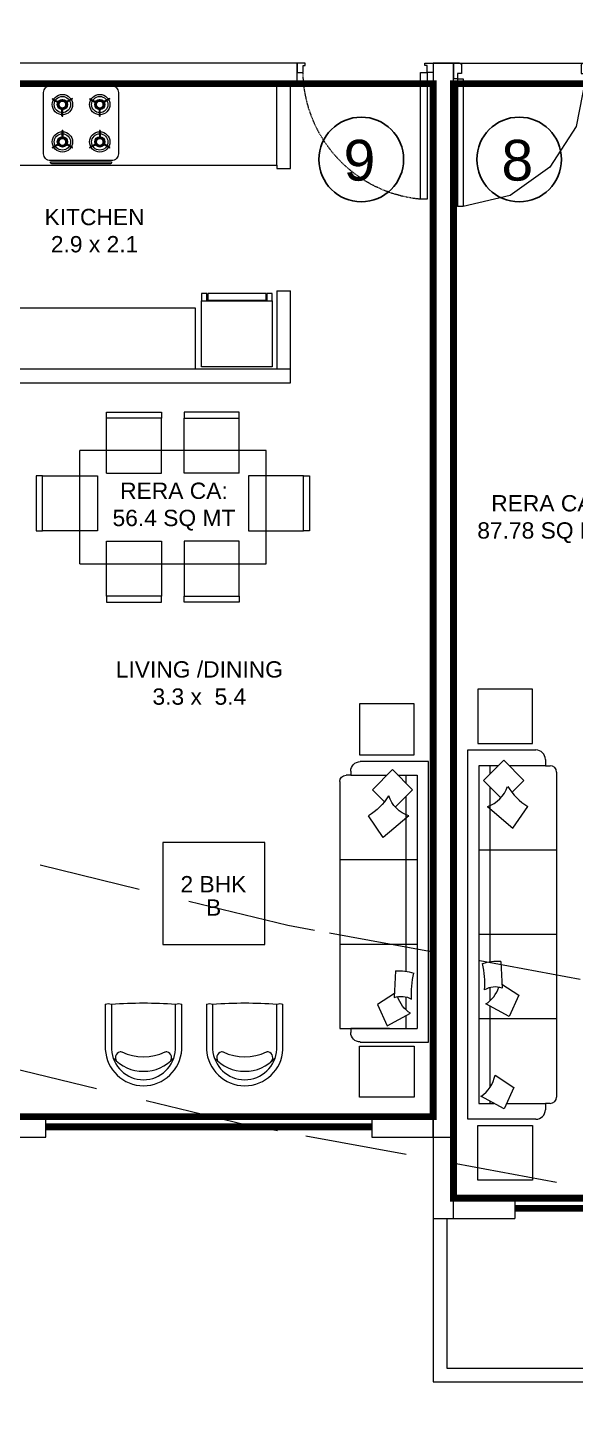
# Model space of a CAD drawing. Header units: inches. Extents: x 27644242 to 29761523, y -859349 to 216979.
# Drawn here: x 29105029 to 29109059, y -724403 to -714280 of the extents above; entities that cross this region are included whole.
import ezdxf

# ---------------------------------------------------------------- set-up
doc = ezdxf.new("R2010")
doc.units = ezdxf.units.IN
doc.header["$MEASUREMENT"] = 0
doc.set_wipeout_variables(frame=1)
doc.linetypes.add('01-Xref Col Podium Lvl-1$0$HIDDEN', pattern=[0.375, 0.25, -0.125])
doc.linetypes.add('DASHED', pattern=[0.75, 0.5, -0.25])
doc.layers.get('Defpoints').update_dxf_attribs({"color": 8})
for name, color, linetype, lineweight in [('DOOR', 4, 'Continuous', 0), ('DOORS', 1, 'Continuous', 9), ('ELEVATION', 40, 'Continuous', 13), ('FURN', 250, 'Continuous', 0), ('RVA Site Boundary', 17, 'Continuous', 15), ('WALL', 7, 'Continuous', 20), ('WINDOW', 162, 'Continuous', 13)]:
    doc.layers.add(name, color=color, linetype=linetype, lineweight=lineweight)
doc.layers.add('text', color=7, linetype='Continuous')
doc.styles.add('AMITS', font='arial.ttf')

# ---------------------------------------------------------------- blocks, each defined once
blk = doc.blocks.new('A$C6E20521E-flatten-1')
at = {"layer": 'DOORS', "color": 251}
for p, q in [((30, 115), (30, 1054)), ((70, 1054), (30, 1054)), ((70, 115), (70, 1054)), ((30, 115), (0, 115)), ((0, 0), (0, 115)), ((30, 75), (30, 115)), ((30, 115), (70, 115)), ((970, 75), (970, 115)), ((970, 115), (1000, 115)), ((1000, 0), (1000, 115)), ((0, 0), (1000, 0)), ((60, 75), (30, 75)), ((60, 15), (60, 75)), ((940, 15), (940, 75)), ((940, 75), (970, 75)), ((45, 0), (0, 0)), ((955, 0), (1000, 0))]:
    blk.add_line(p, q, dxfattribs=at)
for points in [[(970, 115), (902, 465), (709, 765), (417, 972), (70, 1054)], [(45, 0), (52, 2), (58, 7), (60, 15)], [(940, 15), (944, 4), (955, 0)]]:
    blk.add_lwpolyline(points, dxfattribs=at)
blk = doc.blocks.new('sofa-12')
at = {"color": 0, "linetype": 'ByBlock'}
for p, q in [((0.175, 0.7), (2.742, 0.7)), ((0.792, 0.7), (0.792, 0.087)), ((1.458, 0.7), (1.458, 0.087)), ((2.125, 0.7), (2.125, 0.087)), ((0.075, 0.612), (0.125, 0.612)), ((0.125, 0.612), (0.125, 0.65)), ((0.125, 0.612), (0.125, 0.327)), ((2.792, 0.65), (2.792, 0.612)), ((2.792, 0.612), (2.842, 0.612)), ((2.792, 0.306), (2.792, 0.612)), ((0, 0), (0, 0.537)), ((0.241, 0.442), (0.081, 0.283)), ((0.335, 0.347), (0.241, 0.442)), ((0.618, 0.356), (0.447, 0.473)), ((2.917, 0.537), (2.917, 0)), ((0.447, 0.154), (0.618, 0.356)), ((1.849, 0.268), (1.937, 0.402)), ((1.937, 0.402), (2.105, 0.325)), ((2.568, 0.214), (2.667, 0.364)), ((2.667, 0.364), (2.834, 0.286)), ((0.081, 0.283), (0.241, 0.124)), ((0.125, 0.24), (0.125, 0.087)), ((0.241, 0.124), (0.378, 0.261)), ((1.671, 0.261), (1.882, 0.27)), ((2.105, 0.325), (2.006, 0.141)), ((2.834, 0.286), (2.736, 0.102)), ((0.19, 0.175), (0.125, 0.175)), ((1.674, 0.175), (0.291, 0.175)), ((1.98, 0.175), (1.877, 0.175)), ((2.665, 0.175), (2.024, 0.175)), ((2.792, 0.175), (2.775, 0.175)), ((2.792, 0.087), (2.792, 0.206)), ((2.917, 0), (0, 0)), ((0.125, 0.087), (2.792, 0.087))]:
    blk.add_line(p, q, dxfattribs=at)
for centre, radius, start, end in [((0.175, 0.65), 0.05, 90, 180), ((2.742, 0.65), 0.05, 0, 90), ((0.075, 0.537), 0.075, 90, 180), ((2.842, 0.537), 0.075, 0, 90), ((0.025, 0.736), 0.497, 301.9301, 328.0699), ((0.211, 0.077), 0.248, 18.0785, 71.9215), ((2.044, 0.231), 0.374, 175.4155, 198.0697), ((2.038, 0.215), 0.166, 160.8325, 209.9235), ((1.796, 0.008), 0.249, 32.3301, 71.5057), ((1.845, -0.512), 0.646, 85.599, 104.0402), ((2.526, -0.031), 0.249, 32.3301, 80.157)]:
    blk.add_arc(centre, radius, start, end, dxfattribs=at)
blk = doc.blocks.new('RFRHHHJJJ')
at = {"layer": 'Defpoints', "ltscale": 500}
blk.add_lwpolyline([(-11600, 6601, 50, 50, 0), (-7600, 6601, 50, 50, 0), (-7600, 4351, 50, 50, 0), (-7450, 4351, 50, 50, 0), (-7450, 4451, 50, 50, 0), (-5650, 4451, 50, 50, 0), (-5650, 5201, 50, 50, 0), (-4200, 5201, 50, 50, 0), (-4200, 6601, 50, 50, 0), (-300, 6601, 50, 50, 0), (-300, 3601, 50, 50, 0), (-800, 3601, 50, 50, 0), (-800, 2001, 50, 50, 0), (300, 2001, 50, 50, 0), (300, -1599, 50, 50, 0), (-4300, -1599, 50, 50, 0), (-4300, -1599, 50, 50, 0), (-8000, -1599, 50, 50, 0), (-8000, -1599, 50, 50, 0), (-11600, -1599, 50, 50, 0), (-11600, 6601, 50, 50, 0)], format="xyseb", dxfattribs=at)
at = {"layer": 'FURN', "ltscale": 500, "elevation": 0}
for points in [[(-11420, 2147), (-11420, 1747), (-11020, 1747), (-11020, 2147)], [(-11420, -1465), (-11420, -1065), (-11020, -1065), (-11020, -1465)]]:
    blk.add_lwpolyline(points, close=True, dxfattribs=at)
at = {"layer": 'WALL'}
for p, q in [((-11750, 6751), (-11750, -1749)), ((-11600, -1749), (-11600, 6751)), ((-11600, -1599), (-11150, -1599)), ((-11750, -1749), (-11150, -1749))]:
    blk.add_line(p, q, dxfattribs=at)
at = {"layer": 'WALL', "ltscale": 500}
for p, q in [((-11750, 6751), (-11600, 6751)), ((-11150, -1599), (-11150, -1749))]:
    blk.add_line(p, q, dxfattribs=at)
at = {"layer": 'WINDOW', "ltscale": 500, "const_width": 50}
blk.add_lwpolyline([(-11150, -1674), (-8250, -1674)], dxfattribs=at)
at = {"layer": 'FURN', "ltscale": 1000, "xscale": 931.2742623500526, "yscale": 931.2742623500526, "zscale": 931.2742623500526, "rotation": 270}
blk.add_blockref('sofa-12', (-11494, 1699), dxfattribs=at)
at = {"layer": 'WALL', "ltscale": 500, "xscale": -1, "rotation": 180}
blk.add_blockref('A$C6E20521E-flatten-1', (-11600, 6751), dxfattribs=at)
at = {"layer": 'text', "ltscale": 100, "insert": (-10069, 3221), "char_height": 120, "width": 1715.23, "attachment_point": 9, "style": 'AMITS'}
blk.add_mtext('\\pxqc;RERA CA: \\P87.78 SQ MT', dxfattribs=at)
blk = doc.blocks.new('DOOR_750')
at = {"layer": 'DOOR'}
for points in [[(-70, 50), (-32.5, 50), (-32.5, 750), (-70, 750)], [(-750, 50), (-717.5, 50), (-717.5, 12.5), (-705, 12.5), (-705, 0), (-750, 0)], [(0, 50), (-32.5, 50), (-32.5, 12.5), (-45, 12.5), (-45, 0), (0, 0)]]:
    blk.add_lwpolyline(points, close=True, dxfattribs=at)
at = {"layer": 'DOOR', "linetype": 'DASHED', "ltscale": 10}
blk.add_arc((-2.4, 38), 715.2, 95.4221, 179.04025, dxfattribs=at)
blk = doc.blocks.new('FRDG')
at = {"layer": 'FURN', "color": 8, "lineweight": 0, "extrusion": (3.3432e-08, -6.87431e-09, 1), "elevation": 0}
for points in [[(9345.998, -728.492), (9346.508, -728.492), (9346.508, -727.946), (9345.998, -727.946)], [(9346.508, -727.946), (9346.566, -727.946), (9346.566, -727.986), (9346.508, -727.986)], [(9346.514, -727.992), (9346.566, -727.992), (9346.566, -728.444), (9346.514, -728.444)], [(9346.508, -728.452), (9346.566, -728.452), (9346.566, -728.492), (9346.508, -728.492)]]:
    blk.add_lwpolyline(points, close=True, dxfattribs=at)
blk = doc.blocks.new('hob')
at = {"layer": 'FURN', "extrusion": (2e-16, 7.34249e-08, 1)}
for p, q in [((-747640, 890447), (-747613, 890399)), ((-747636, 890449), (-747608, 890402)), ((-747280, 890449), (-747308, 890402)), ((-747276, 890447), (-747303, 890399)), ((-747640, 890302), (-747613, 890350)), ((-747636, 890300), (-747608, 890347)), ((-747510, 890377), (-747566, 890377)), ((-747510, 890372), (-747566, 890372)), ((-747405, 890377), (-747350, 890377)), ((-747405, 890372), (-747350, 890372)), ((-747280, 890300), (-747308, 890347)), ((-747276, 890302), (-747303, 890350)), ((-747640, 890172), (-747613, 890124)), ((-747636, 890174), (-747608, 890127)), ((-747280, 890174), (-747308, 890127)), ((-747276, 890172), (-747303, 890124)), ((-747640, 890027), (-747613, 890075)), ((-747636, 890025), (-747608, 890072)), ((-747510, 890102), (-747566, 890102)), ((-747510, 890097), (-747566, 890097)), ((-747405, 890102), (-747350, 890102)), ((-747405, 890097), (-747350, 890097)), ((-747280, 890025), (-747308, 890072)), ((-747276, 890027), (-747303, 890075))]:
    blk.add_line(p, q, dxfattribs=at)
at = {"layer": 'FURN', "extrusion": (2e-16, 7.34249e-08, 1), "elevation": 0}
for points in [[(-747233, 889962), (-747683, 889962, -0.414214), (-747733, 890012), (-747733, 890462, -0.414214), (-747683, 890512), (-747233, 890512, -0.414214), (-747183, 890462), (-747183, 890012, -0.414214)], [(-747173, 890462, -0.414214), (-747158, 890447), (-747158, 890027, -0.414214), (-747173, 890012), (-747173, 890027)]]:
    blk.add_lwpolyline(points, format="xyb", close=True, dxfattribs=at)
at = {"layer": 'FURN', "extrusion": (2e-16, 7.34249e-08, 1), "const_width": 20, "elevation": 0}
for points in [[(-747625, 890375, 1), (-747565, 890375, 1)], [(-747290, 890375, 1), (-747350, 890375, 1)], [(-747625, 890100, -1), (-747565, 890100, -1)], [(-747290, 890100, 1), (-747350, 890100, 1)]]:
    blk.add_lwpolyline(points, format="xyb", close=True, dxfattribs=at)
at = {"layer": 'FURN', "extrusion": (2e-16, 7.34249e-08, 1)}
for centre, radius in [((-747595, 890375, 0), 75), ((-747320, 890375, 0), 75), ((-747595, 890375, 0), 60), ((-747595, 890375, 0), 37.5), ((-747320, 890375, 0), 60), ((-747320, 890375, 0), 37.5), ((-747595, 890100, 0), 75), ((-747595, 890100, 0), 60), ((-747320, 890100, 0), 75), ((-747320, 890100, 0), 60), ((-747595, 890100, 0), 37.5), ((-747320, 890100, 0), 37.5)]:
    blk.add_circle(centre, radius, dxfattribs=at)
for centre, start, end in [((-747595, 890375, 0), 118.3146, 121.6854), ((-747320, 890375, 0), 58.3146, 61.6854), ((-747320, 890375, 0), 58.3146, 61.6854), ((-747595, 890375, 0), 358.3146, 1.6854), ((-747320, 890375, 0), 178.3146, 181.6854), ((-747595, 890375, 0), 238.3146, 241.6854), ((-747320, 890375, 0), 298.3146, 301.6854), ((-747595, 890100, 0), 118.3146, 121.6854), ((-747320, 890100, 0), 58.3146, 61.6854), ((-747320, 890100, 0), 58.3146, 61.6854), ((-747595, 890100, 0), 358.3146, 1.6854), ((-747320, 890100, 0), 178.3146, 181.6854), ((-747595, 890100, 0), 238.3146, 241.6854), ((-747320, 890100, 0), 298.3146, 301.6854)]:
    blk.add_arc(centre, 85, start, end, dxfattribs=at)
blk = doc.blocks.new('DINING TBALE')
at = {"layer": 'FURN'}
for p, q in [((552, 1665, 0), (552, 1710, 0)), ((552, 1710, 0), (957, 1710, 0)), ((552, 1665, 0), (552, 1710, 0)), ((957, 1665, 0), (552, 1665, 0)), ((552, 1665, 0), (552, 1260, 0)), ((957, 1665, 0), (552, 1665, 0)), ((957, 1710, 0), (957, 1665, 0)), ((957, 1260, 0), (957, 1665, 0)), ((1123, 1710, 0), (1123, 1665, 0)), ((1528, 1710, 0), (1123, 1710, 0)), ((1123, 1260, 0), (1123, 1665, 0)), ((1123, 1665, 0), (1528, 1665, 0)), ((1123, 1665, 0), (1528, 1665, 0)), ((1528, 1665, 0), (1528, 1710, 0)), ((1528, 1665, 0), (1528, 1710, 0)), ((1528, 1665, 0), (1528, 1260, 0)), ((1726, 1426, 0), (354, 1426, 0)), ((354, 1426, 0), (354, 594, 0)), ((1726, 1426, 0), (1726, 594, 0)), ((552, 1260, 0), (957, 1260, 0)), ((1528, 1260, 0), (1123, 1260, 0)), ((35, 1184, 0), (80, 1184, 0)), ((35, 779, 0), (35, 1184, 0)), ((485, 1184, 0), (80, 1184, 0)), ((80, 1184, 0), (80, 779, 0)), ((80, 1184, 0), (80, 779, 0)), ((485, 779, 0), (485, 1184, 0)), ((1595, 1184, 0), (2000, 1184, 0)), ((1595, 779, 0), (1595, 1184, 0)), ((2045, 1184, 0), (2000, 1184, 0)), ((2000, 1184, 0), (2000, 779, 0)), ((2000, 1184, 0), (2000, 779, 0)), ((2045, 779, 0), (2045, 1184, 0)), ((80, 779, 0), (35, 779, 0)), ((80, 779, 0), (35, 779, 0)), ((80, 779, 0), (485, 779, 0)), ((552, 761, 0), (957, 761, 0)), ((552, 761, 0), (552, 356, 0)), ((957, 761, 0), (957, 356, 0)), ((1123, 761, 0), (1123, 356, 0)), ((1528, 761, 0), (1123, 761, 0)), ((1528, 761, 0), (1528, 356, 0)), ((2000, 779, 0), (1595, 779, 0)), ((2000, 779, 0), (2045, 779, 0)), ((2000, 779, 0), (2045, 779, 0)), ((354, 594, 0), (1726, 594, 0)), ((552, 356, 0), (552, 311, 0)), ((552, 356, 0), (552, 311, 0)), ((957, 356, 0), (552, 356, 0)), ((957, 356, 0), (552, 356, 0)), ((552, 311, 0), (957, 311, 0)), ((957, 311, 0), (957, 356, 0)), ((1123, 311, 0), (1123, 356, 0)), ((1123, 356, 0), (1528, 356, 0)), ((1123, 356, 0), (1528, 356, 0)), ((1528, 311, 0), (1123, 311, 0)), ((1528, 356, 0), (1528, 311, 0)), ((1528, 356, 0), (1528, 311, 0))]:
    blk.add_line(p, q, dxfattribs=at)
blk = doc.blocks.new('sofasaaaaaaaaaaa')
at = {"color": 0, "linetype": 'ByBlock'}
for p, q in [((-352, 710), (-322, 710)), ((-322, 710), (-322, 745)), ((-322, 710), (-322, 444)), ((-275, 791), (1541, 791)), ((299, 791), (299, 221)), ((920, 791), (920, 221)), ((1541, 791), (1541, 221)), ((1541, 710), (1571, 710)), ((1541, 424), (1541, 710)), ((-422, 139), (-422, 640)), ((1641, 640), (1641, 139)), ((-214, 551), (-363, 403)), ((-126, 463), (-214, 551)), ((137, 471), (-22, 580)), ((1283, 389), (1366, 514)), ((1366, 514), (1522, 442)), ((-22, 283), (137, 471)), ((1522, 442), (1430, 270)), ((-363, 403), (-214, 255)), ((-322, 363), (-322, 221)), ((-214, 255), (-87, 383)), ((1118, 382), (1314, 390)), ((-262, 302), (-322, 302)), ((-322, 221), (1541, 221)), ((1121, 302), (-167, 302)), ((1405, 302), (1310, 302)), ((1541, 302), (1447, 302)), ((1641, 139), (-422, 139))]:
    blk.add_line(p, q, dxfattribs=at)
for centre, radius, start, end in [((-352, 640), 69.8, 90, 180), ((-275, 745), 46.6, 90, 180), ((1571, 640), 69.8, 0, 90), ((-415, 825), 463, 301.9301, 328.0699), ((-242, 211), 231, 18.0785, 71.9215), ((1465, 354), 348, 175.4155, 198.0697), ((1460, 340), 155, 160.8325, 209.9235), ((1234, 147), 231, 32.3301, 71.5057), ((1280, -338), 602, 85.599, 104.0402)]:
    blk.add_arc(centre, radius, start, end, dxfattribs=at)
blk = doc.blocks.new('cha-1')
at = {"color": 0, "linetype": 'ByBlock'}
for points in [[(375, 10), (375, 453, 0.950858), (-375, 453), (-375, 10)], [(315, 11), (315, 452, 0.946504), (-315, 452), (-315, 11)]]:
    blk.add_lwpolyline(points, format="xyb", dxfattribs=at)
for centre, radius, start, end in [((0, 263), 405, 42.4573, 137.5427), ((-217, 533), 58.2, 126.2045, 258.1486), ((217, 533), 58.2, 281.8514, 53.7955), ((-224, 501), 25, 258.1486, 294.8492), ((0, 17), 508, 65.1508, 114.8492), ((224, 501), 25, 245.1508, 281.8514), ((-347, 125), 118, 256.2867, 285.6904), ((0, 4466), 4466, 265.9551, 274.0449), ((347, 125), 118, 254.3096, 283.7133)]:
    blk.add_arc(centre, radius, start, end, dxfattribs=at)

msp = doc.modelspace()

# ---------------------------------------------------------------- linework, layer by layer
at = {"layer": 'FURN', "ltscale": 500}
for p, q in [((29103962.2, -715292.7), (29106862.2, -715292.7)), ((29103962.2, -716342.7), (29106262.2, -716342.7)), ((29106262.2, -716342.7), (29106262.2, -716792.7))]:
    msp.add_line(p, q, dxfattribs=at)
at = {"layer": 'FURN', "ltscale": 500, "elevation": 0}
for points in [[(29107871.9, -719254.7), (29107471.9, -719254.7), (29107471.9, -719629.7), (29107871.9, -719629.7)], [(29107871.9, -722149.6), (29107471.9, -722149.6), (29107471.9, -721774.6), (29107871.9, -721774.6)]]:
    msp.add_lwpolyline(points, close=True, dxfattribs=at)
at = {"layer": 'FURN', "ltscale": 1000}
msp.add_lwpolyline([(29106024.4, -721025), (29106774.4, -721025), (29106774.4, -720275), (29106024.4, -720275)], close=True, dxfattribs=at)
at = {"layer": 'RVA Site Boundary', "color": 252, "linetype": '01-Xref Col Podium Lvl-1$0$HIDDEN', "ltscale": 3000}
for points in [[(29117719.3, -707525.5), (29119000.8, -712310.5), (29119216.3, -713093.2), (29117087, -717019.2), (29120129.2, -719879.8), (29120264.6, -724092.2), (29119608.6, -725475.4), (29119397.1, -725457), (29112327, -724843), (29110334.5, -724588.3), (29110025.5, -722980.6), (29106866.8, -722397), (29106630, -722353.2), (29097502.8, -720137.6), (29091801.5, -721966), (29090487.2, -722309.2), (29084528.6, -722142.6), (29078614.2, -722337.4), (29077896, -722402.8), (29070594.6, -722819.7), (29062281.5, -723576.4)], [(29116271.7, -707918.7), (29117553.2, -712703.6), (29117609.8, -712909), (29115217.3, -717320.2), (29118649.9, -720547.8), (29118753.7, -723777.5), (29118700, -723890.8), (29112487.1, -723351.2), (29111602.5, -723238.2), (29111305.3, -721691.7), (29107139.4, -720921.9), (29106943.5, -720885.7), (29097446.6, -718580.4), (29091382.7, -720525.1), (29090315.2, -720803.8), (29084524.8, -720641.9), (29078521.4, -720839.6), (29077785.2, -720906.7), (29070483.8, -721323.6), (29062057, -722090.7)]]:
    msp.add_lwpolyline(points, dxfattribs=at)
at = {"layer": 'text', "color": 1, "ltscale": 500}
for centre in [(29107484, -715250.3), (29108645.3, -715250.3)]:
    msp.add_circle(centre, 311.4, dxfattribs=at)
at = {"layer": 'WALL', "ltscale": 500}
for p, q in [((29106962.2, -714692.7), (29106862.2, -714692.7)), ((29106862.2, -715292.7), (29106862.2, -714692.7)), ((29106962.2, -715317.7), (29106962.2, -714692.7)), ((29106862.2, -715292.7), (29106862.2, -715317.7)), ((29106862.2, -715317.7), (29106962.2, -715317.7)), ((29106862.2, -716217.7), (29106862.2, -716792.7)), ((29106862.2, -716217.7), (29106962.2, -716217.7)), ((29106962.2, -716792.7), (29106962.2, -716217.7))]:
    msp.add_line(p, q, dxfattribs=at)
for points in [[(29107012.2, -714542.7), (29103812.2, -714542.7), (29103812.2, -714692.7), (29107012.2, -714692.7)], [(29106962.2, -716892.7), (29106962.2, -716792.7), (29104712.2, -716792.7), (29104712.2, -716892.7)], [(29105162.3, -722442.7), (29105162.3, -722292.7), (29104312.2, -722292.7), (29104312.2, -722442.7)]]:
    msp.add_lwpolyline(points, close=True, dxfattribs=at)
at = {"layer": 'WINDOW', "ltscale": 500, "const_width": 50}
msp.add_lwpolyline([(29107562.3, -722367.7), (29105162.3, -722367.7)], dxfattribs=at)

# ---------------------------------------------------------------- block references
at = {"layer": 'FURN', "rotation": 270.0000000000086}
msp.add_blockref('hob', (28215185.3, -1462441.4, 0), dxfattribs=at)
at = {"layer": 'FURN', "extrusion": (-6.40542e-09, -9.36485e-09, 1), "xscale": -950.000000000018, "yscale": 950.0000000000116, "zscale": 950.0000000000109, "rotation": 269.9749165264677}
msp.add_blockref('FRDG', (29794489.5, -9595775.3, -0.1), dxfattribs=at)
at = {"layer": 'FURN', "ltscale": 1000, "rotation": 180}
msp.add_blockref('DINING TBALE', (29107138.5, -716798.5, -0.3), dxfattribs=at)

# ---------------------------------------------------------------- texts
at = {"layer": 'text', "color": 1, "ltscale": 100, "style": 'AMITS'}
for s, insert, char_height, width, attachment_point in [('\\pxqc;9', (29107098.1, -715105.9), 300, 744.906, 1), ('\\pxqc;8', (29108259.3, -715105.9), 300, 744.906, 1), ('\\pxqc;2 BHK', (29105538.6, -720642.4), 120, 1715.235, 7), ('\\pxqc;B', (29105540, -720814), 120, 1715.235, 7)]:
    msp.add_mtext(s, dxfattribs=dict(at, insert=insert, char_height=char_height, width=width, attachment_point=attachment_point))
at = {"layer": 'text', "ltscale": 100, "char_height": 120, "width": 1715.235, "style": 'AMITS'}
for s, insert, attachment_point in [('\\pxqc;KITCHEN\\P2.9 x 2.1', (29106379.5, -715613.7), 3), ('\\pxqc;RERA CA: \\P56.4 SQ MT', (29105248.2, -717627.8), 1), ('\\pxqc;LIVING /DINING\\P3.3 x  5.4', (29107150.4, -718942), 3)]:
    msp.add_mtext(s, dxfattribs=dict(at, insert=insert, attachment_point=attachment_point))

# ---------------------------------------------------------------- next in the draw order: block references
at = {"layer": 'WALL', "ltscale": 500}
msp.add_blockref('RFRHHHJJJ', (29119762.2, -721293.8), dxfattribs=at)

# ---------------------------------------------------------------- next in the draw order: linework, layer by layer
at = {"layer": 'Defpoints', "ltscale": 500, "const_width": 50}
msp.add_lwpolyline([(29103962.2, -714692.7), (29103962.2, -716942.7), (29103812.2, -716942.7), (29103812.2, -716842.7), (29102512, -716842.7), (29102512, -718292.6), (29100912.2, -718292.6), (29100912.2, -716842.8), (29098512.2, -716842.8), (29098519.1, -721741.1), (29101612.7, -721739.8), (29101612.2, -722292.7), (29104612.2, -722292.7), (29104612.2, -722292.7), (29108012.2, -722292.7), (29108012.2, -714692.7), (29103962.2, -714692.7)], dxfattribs=at)
at = {"layer": 'ELEVATION', "ltscale": 500}
for points in [[(29108012.2, -723042.7), (29108012.2, -724242.7), (29111912.2, -724242.7), (29111912.2, -723042.7)], [(29108112.2, -723042.7), (29108112.2, -724142.7), (29111812.2, -724142.7), (29111812.2, -723042.7)]]:
    msp.add_lwpolyline(points, dxfattribs=at)
at = {"layer": 'WALL', "ltscale": 500}
for points in [[(29108162.2, -714542.7), (29108012.2, -714542.7), (29108012.2, -722442.7), (29108162.2, -722442.7)], [(29108012.2, -722442.7), (29108012.2, -722292.7), (29107562.3, -722292.7), (29107562.3, -722442.7)]]:
    msp.add_lwpolyline(points, close=True, dxfattribs=at)

# ---------------------------------------------------------------- next in the draw order: block references
at = {"layer": 'DOOR', "xscale": -1.333333977559269, "yscale": 1.333333977559269, "zscale": 1.333333977559269, "rotation": 180}
msp.add_blockref('DOOR_750', (29108012.2, -714542.7), dxfattribs=at)
at = {"layer": 'FURN', "ltscale": 1000, "xscale": -1, "rotation": 90.00000000000001}
msp.add_blockref('sofasaaaaaaaaaaa', (29108116.6, -720102.4), dxfattribs=at)

# ---------------------------------------------------------------- next in the draw order: block references
at = {"layer": 'FURN', "ltscale": 1000, "xscale": 0.7494972036074088, "yscale": 0.7494972036074088, "zscale": 0.7494972036074088, "rotation": 180}
for p in [(29105881.9, -721458.5), (29106626.7, -721458.5)]:
    msp.add_blockref('cha-1', p, dxfattribs=at)

doc.saveas('drawing.dxf')
